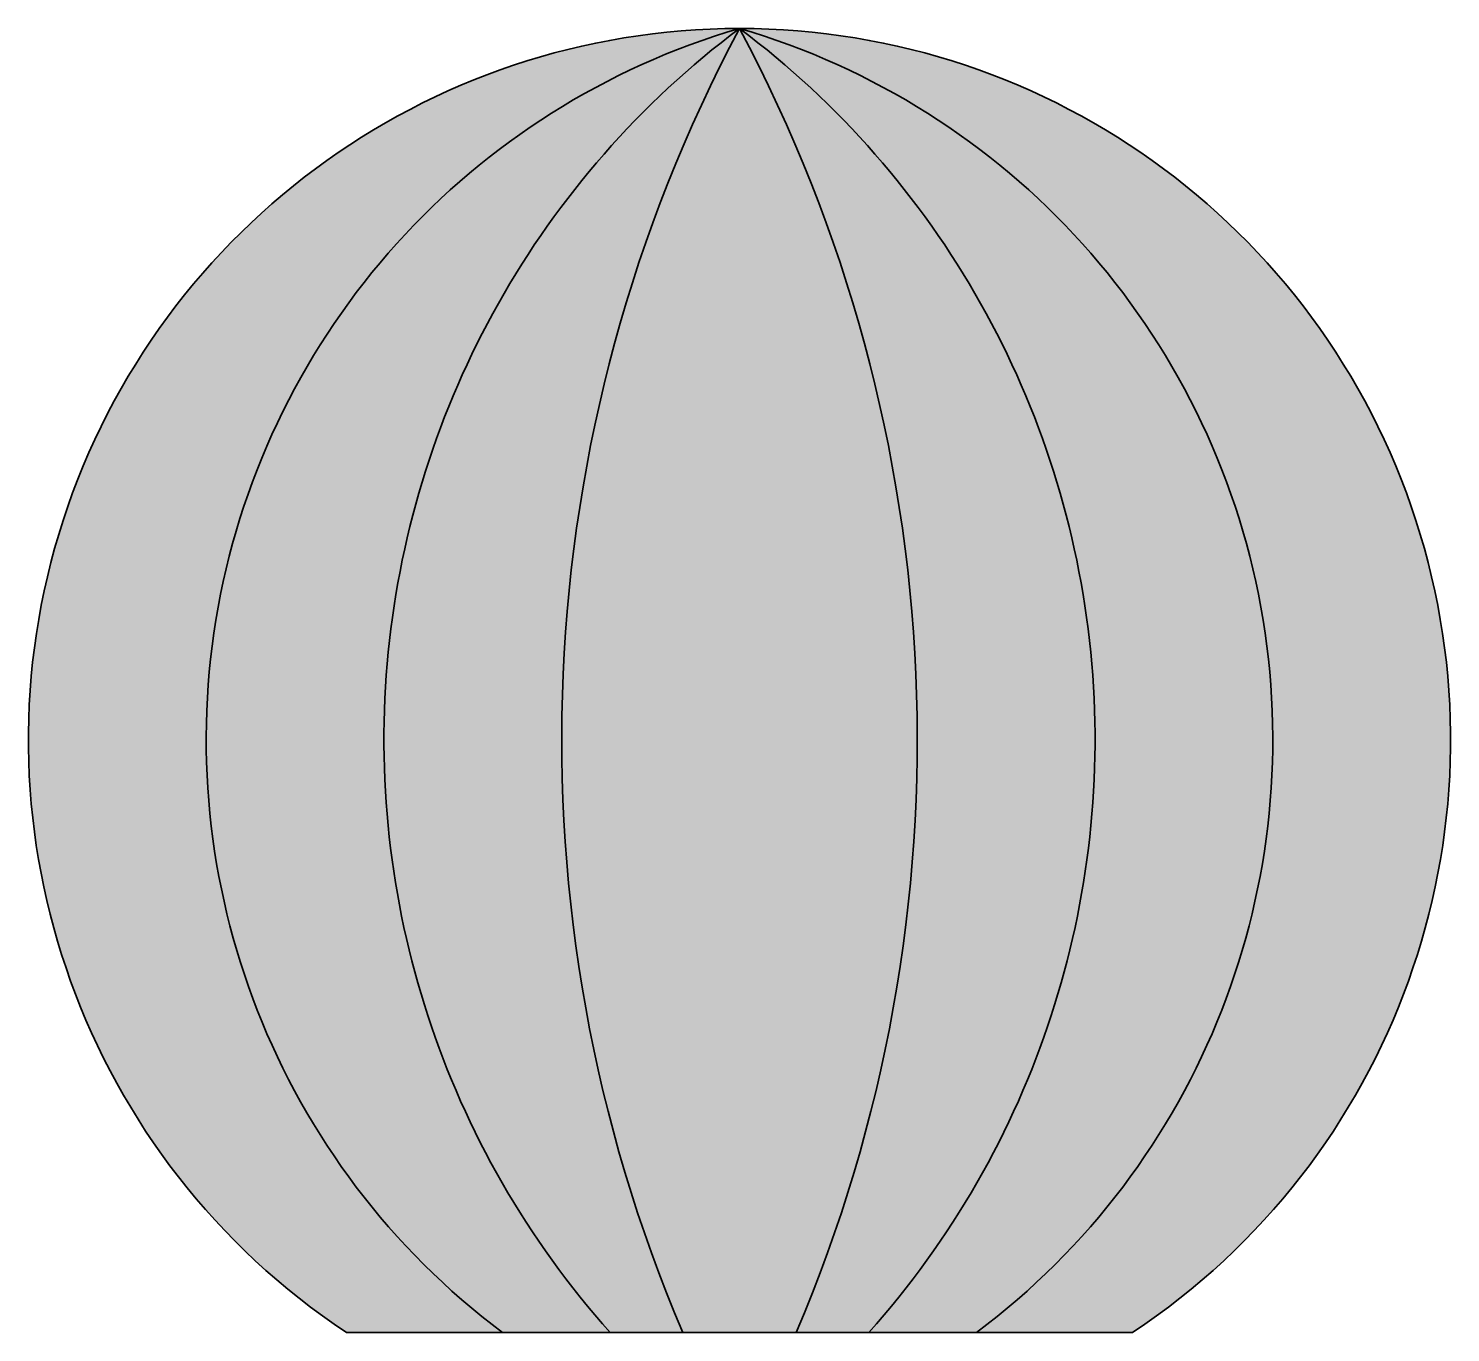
# Model space of a CAD drawing. Header units: metres. Extents: x -2.4 to 2.4, y 0 to 4.4.
import ezdxf

# ---------------------------------------------------------------- set-up
doc = ezdxf.new("R2010")
doc.units = ezdxf.units.M

msp = doc.modelspace()

# ---------------------------------------------------------------- hatches: boundary and pattern name
at = {"linetype": 'Continuous', "lineweight": 35, "true_color": 0xbb1e10}
h = msp.add_hatch(color=22, dxfattribs=at)
h.dxf.hatch_style = 1
h.paths.add_polyline_path([(-1.3266, 0), (-0.8, 0, -0.618034), (0, 4.4, 0.742955)])
at = {"true_color": 0xf1f0ea}
h = msp.add_hatch(color=7, dxfattribs=at)
h.dxf.hatch_style = 1
h.paths.add_polyline_path([(0, 4.4, 0.618034), (-0.8, 0), (-0.4361, 0, -0.4397)])
at = {"linetype": 'Continuous', "lineweight": 35, "true_color": 0xbb1e10}
h = msp.add_hatch(color=22, dxfattribs=at)
h.dxf.hatch_style = 1
h.paths.add_polyline_path([(-0.4361, 0), (-0.1915, 0, -0.227017), (0, 4.4, 0.4397)])
at = {"true_color": 0xf1f0ea}
h = msp.add_hatch(color=7, dxfattribs=at)
h.dxf.hatch_style = 1
h.paths.add_polyline_path([(0, 4.4, 0.227017), (-0.1915, 0), (0.1915, 0, 0.227017)])
at = {"linetype": 'Continuous', "lineweight": 35, "true_color": 0xbb1e10}
h = msp.add_hatch(color=22, dxfattribs=at)
h.dxf.hatch_style = 1
h.paths.add_polyline_path([(0.8, 0), (1.3266, 0, 0.742955), (0, 4.4, -0.618034)])
h = msp.add_hatch(color=22, dxfattribs=at)
h.dxf.hatch_style = 1
h.paths.add_polyline_path([(0.1915, 0), (0.4361, 0, 0.4397), (0, 4.4, -0.227017)], flags=17)
at = {"true_color": 0xf1f0ea}
h = msp.add_hatch(color=7, dxfattribs=at)
h.dxf.hatch_style = 1
h.paths.add_polyline_path([(0.4361, 0), (0.8, 0, 0.618034), (0, 4.4, -0.4397)])

# ---------------------------------------------------------------- linework, layer by layer
at = {"color": 22, "linetype": 'Continuous', "lineweight": 35}
msp.add_line((-1.3266, 0), (1.3266, 0), dxfattribs=at)
for centre, radius, start, end in [((0, 2), 2.4, 303.5573, 236.4427), ((0.7, 2), 2.5, 106.2602, 233.1301), ((1.8, 2), 3, 126.8699, 221.8103), ((4.5, 2), 5.1, 151.9275, 203.0888), ((-4.5, 2), 5.1, 336.9112, 28.0725), ((-1.8, 2), 3, 318.1897, 53.1301), ((-0.7, 2), 2.5, 306.8699, 73.7398)]:
    msp.add_arc(centre, radius, start, end, dxfattribs=at)

doc.saveas('drawing.dxf')
